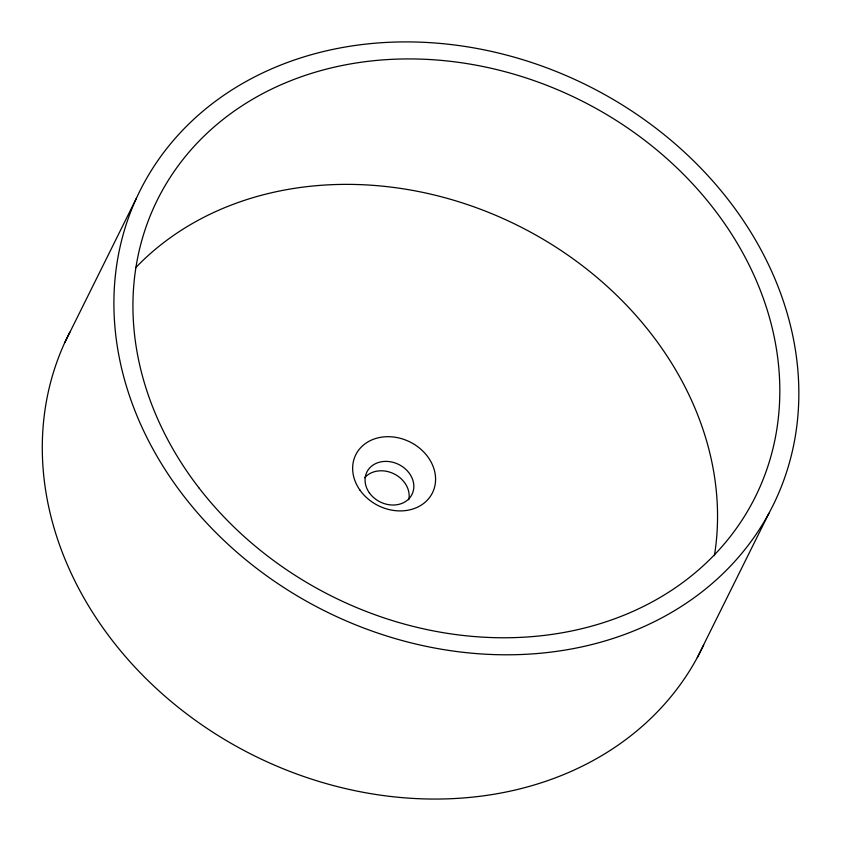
<?xml version="1.0" encoding="UTF-8"?>
<svg xmlns="http://www.w3.org/2000/svg" width="841" height="841" viewBox="0 0 841 841"><rect width="100%" height="100%" fill="white"/><g stroke="black" fill="none" stroke-linecap="round" stroke-linejoin="round"><path stroke-width="1.26" d="M64.746 342.644L136.358 198.381M697.294 657.578L768.905 513.325A353.451 293.709 26.4 0 0 421.373 42.208A353.451 293.709 26.4 0 0 178.839 489.515A353.451 293.709 26.4 0 0 768.905 513.325M703.696 644.91A353.451 293.709 26.4 0 1 255.107 756.154A353.451 293.709 26.4 0 1 69.814 332.195M135.559 267.827A333.814 277.393 26.4 0 1 517.699 225.451A333.814 277.393 26.4 0 1 714.398 555.68M364.7 477.709A25.177 20.92 26.4 0 1 394.156 473.914A25.177 20.92 26.4 0 1 408.747 499.743M199.222 488.232A333.814 277.393 26.4 0 0 754.85 497.83A333.814 277.393 26.4 0 0 415.055 58.975A333.814 277.393 26.4 0 0 199.222 488.232M359.885 490.03A42.796 35.564 26.4 0 0 431.507 494.582A42.796 35.564 26.4 0 0 390.949 436.784A42.796 35.564 26.4 0 0 359.885 490.03M369.315 492.752A25.177 20.92 26.4 0 0 411.438 495.433A25.177 20.92 26.4 0 0 387.585 461.436A25.177 20.92 26.4 0 0 369.315 492.752"/></g></svg>
